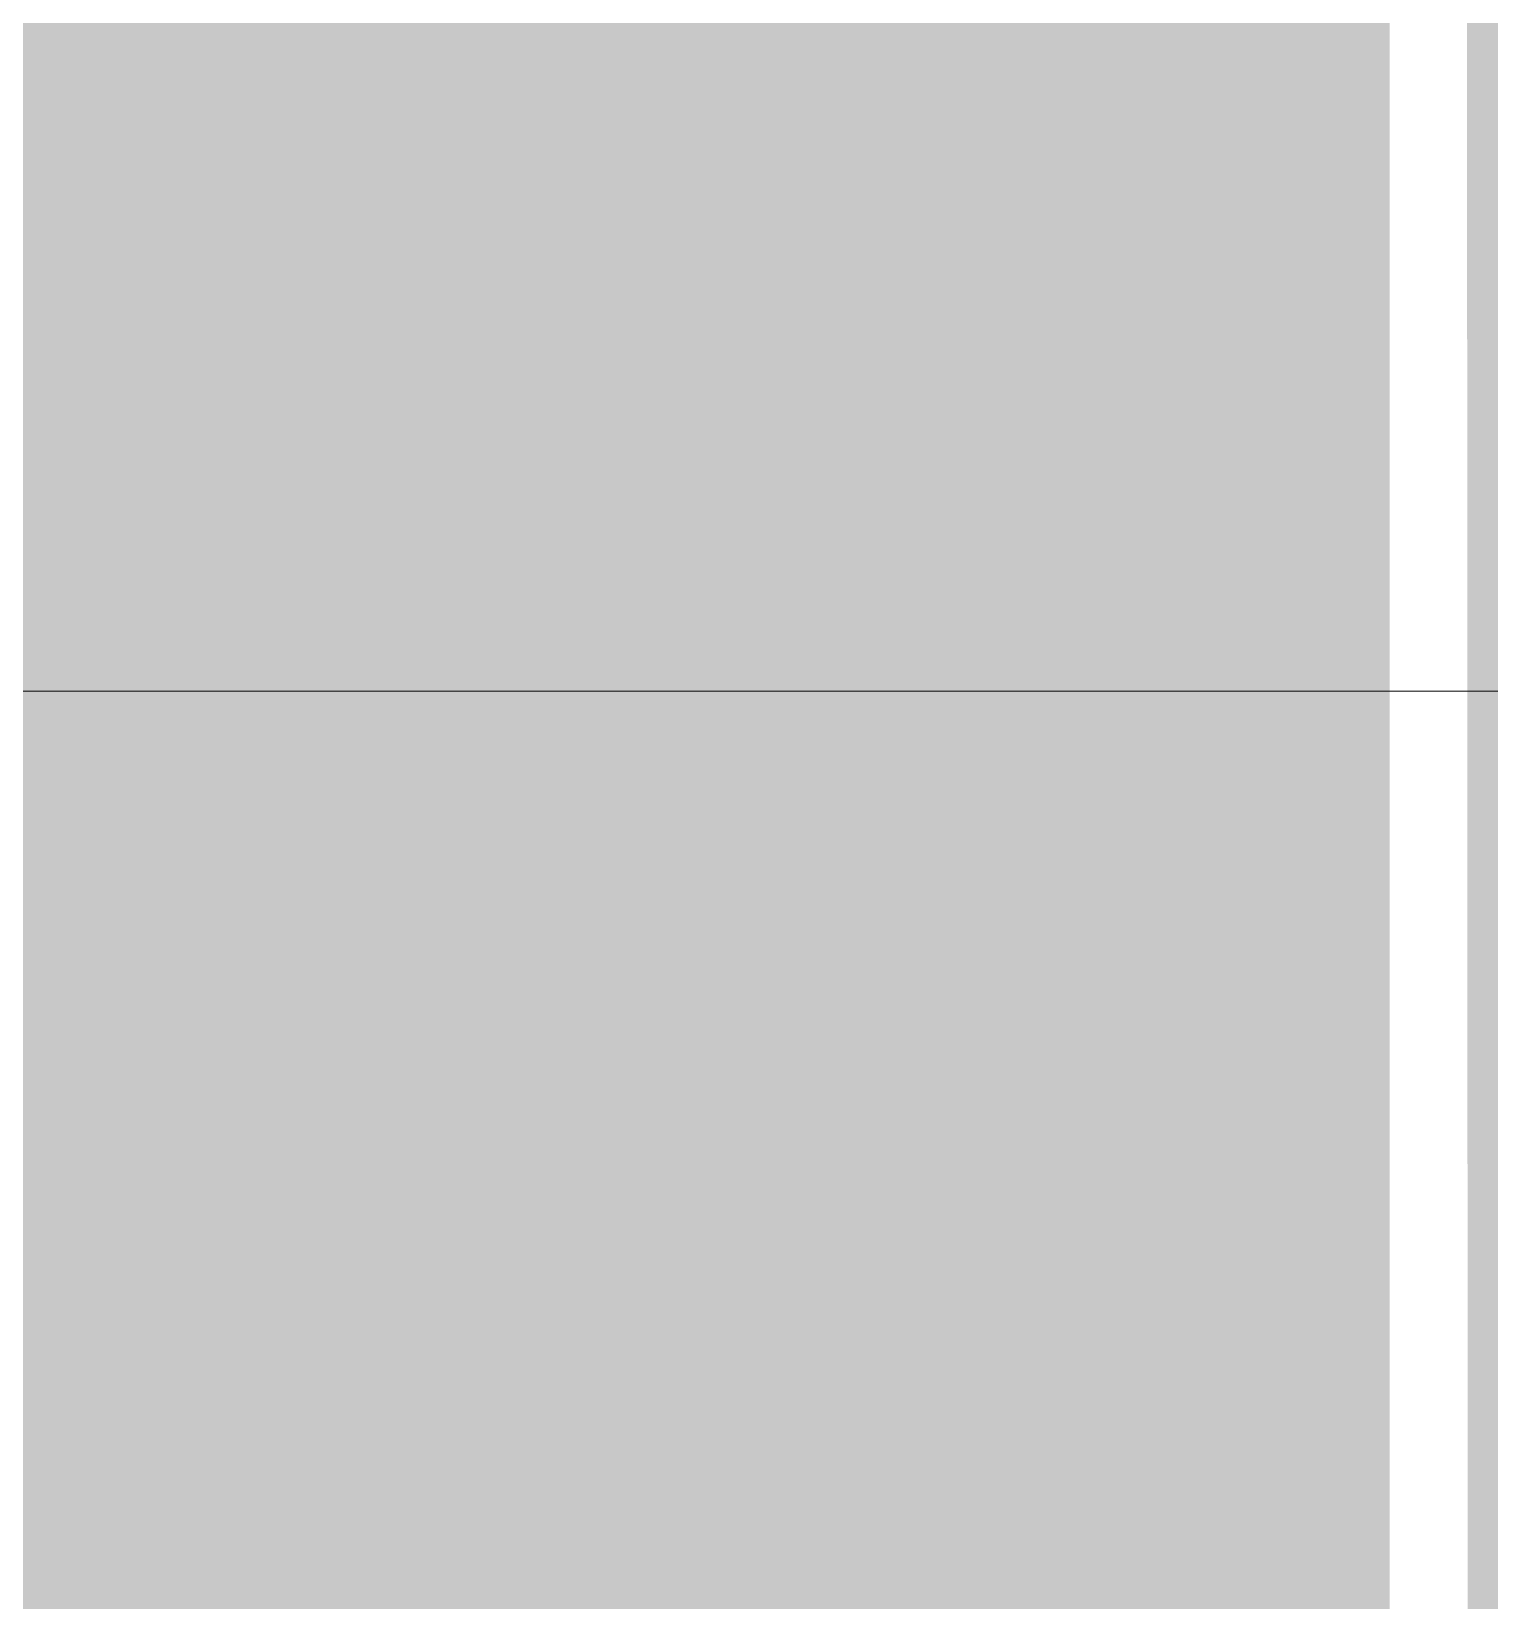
# Model space of a CAD drawing. Header units: inches. Extents: x 20139 to 37433, y -23296 to -20170.
# Drawn here: x 31449.853 to 31451.34, y -22311.458 to -22309.858 of the extents above; entities that cross this region are included whole.
import ezdxf

# ---------------------------------------------------------------- set-up
doc = ezdxf.new("R2010")
doc.units = ezdxf.units.IN
doc.header["$MEASUREMENT"] = 0
doc.layers.add('G-ANNO-SYMB', color=111, linetype='Continuous', lineweight=9)
doc.layers.add('S-BEAM', color=12, linetype='Continuous', lineweight=9)

# ---------------------------------------------------------------- blocks, each defined once
blk = doc.blocks.new('Girt_Z - 8_D-V133-Level 1')
at = {"layer": 'S-BEAM'}
h = blk.add_hatch(color=256, dxfattribs=at)
h.paths.add_polyline_path([(22550.1014, -22778.1028), (22552.4666, -22778.1028), (22552.4666, -22549.2528), (22550.1014, -22549.2528), (22550.1014, -22762.7669)], flags=0)
h.paths.add_polyline_path([(22552.4666, -22536.8528), (22552.4666, -22356.2528), (22550.1014, -22356.2528), (22550.1014, -22536.8528)], flags=0)
h.paths.add_polyline_path([(22552.4666, -22343.8528), (22552.4666, -22114.6424), (22550.1014, -22114.6424), (22550.1014, -22343.8528)], flags=0)
h.paths.add_polyline_path([(22552.4666, -22102.2424), (22552.4666, -21873.7528), (22550.1014, -21873.7528), (22550.1014, -22102.2424)], flags=0)
h.paths.add_polyline_path([(22550.1014, -21861.3528), (22552.4666, -21861.3528), (22552.4666, -21632.5028), (22550.1014, -21632.5028), (22550.1014, -21833.1569)], flags=0)
h.paths.add_polyline_path([(22550.1014, -21620.1028), (22552.4666, -21620.1028), (22552.4666, -21414.1153), (22550.1014, -21414.1153), (22550.1014, -21600.7544)], flags=0)
h.paths.add_polyline_path([(22550.1014, -21409.1153), (22552.4666, -21409.1153), (22552.4666, -21391.2528), (22550.1014, -21391.2528), (22550.1014, -21407.0856)], flags=0)
h.paths.add_polyline_path([(22550.1014, -21378.8528), (22552.4666, -21378.8528), (22552.4666, -21150.0028), (22550.1014, -21150.0028), (22550.1014, -21368.3519)], flags=0)
h.paths.add_polyline_path([(22552.4666, -21137.6028), (22552.4666, -20908.7528), (22550.1014, -20908.7528), (22550.1014, -21137.6028)], flags=0)
h = blk.add_hatch(color=256, dxfattribs=at)
h.paths.add_polyline_path([(22552.4666, -22778.1028), (22552.6461, -22778.1028), (22552.5592, -22549.2528), (22552.4666, -22549.2528), (22552.4666, -22762.7669)], flags=0)
h.paths.add_polyline_path([(22552.5679, -22536.8528), (22552.6461, -22536.8528), (22552.5592, -22356.2528), (22552.4666, -22356.2528), (22552.5592, -22536.8528)], flags=0)
h.paths.add_polyline_path([(22552.5746, -22343.8528), (22552.6461, -22343.8528), (22552.5592, -22114.6424), (22552.4666, -22114.6424), (22552.5592, -22343.8528)], flags=0)
h.paths.add_polyline_path([(22552.5002, -22102.2424), (22552.6461, -22102.2424), (22552.5592, -21873.7528), (22552.4666, -21873.7528), (22552.4666, -22102.2424)], flags=0)
h.paths.add_polyline_path([(22552.4666, -21861.3528), (22552.6461, -21861.3528), (22552.5592, -21632.5028), (22552.4666, -21632.5028), (22552.4666, -21833.1569)], flags=0)
h.paths.add_polyline_path([(22552.6249, -21620.1028), (22552.6461, -21620.1028), (22552.5592, -21414.1153), (22552.4666, -21414.1153), (22552.5592, -21620.1028), (22552.5999, -21620.1028)], flags=0)
h.paths.add_polyline_path([(22552.5592, -21409.1153), (22552.6461, -21409.1153), (22552.5592, -21391.2528), (22552.4666, -21391.2528), (22552.5343, -21409.1153)], flags=0)
h.paths.add_polyline_path([(22552.5358, -21378.8528), (22552.6461, -21378.8528), (22552.547, -21150.0028), (22552.4666, -21150.0028), (22552.4666, -21378.8528)], flags=0)
h.paths.add_polyline_path([(22552.4666, -21137.6028), (22552.6461, -21137.6028), (22552.5589, -20908.7528), (22552.4666, -20908.7528), (22552.4666, -21135.9494)], flags=0)

msp = doc.modelspace()

# ---------------------------------------------------------------- linework, layer by layer
at = {"layer": 'G-ANNO-SYMB'}
msp.add_line((37275.22341, -22310.53102), (29431.57672, -22310.53102), dxfattribs=at)

# ---------------------------------------------------------------- block references
at = {"layer": 'S-BEAM'}
msp.add_blockref('Girt_Z - 8_D-V133-Level 1', (8898.77106, 0), dxfattribs=at)

doc.saveas('drawing.dxf')
